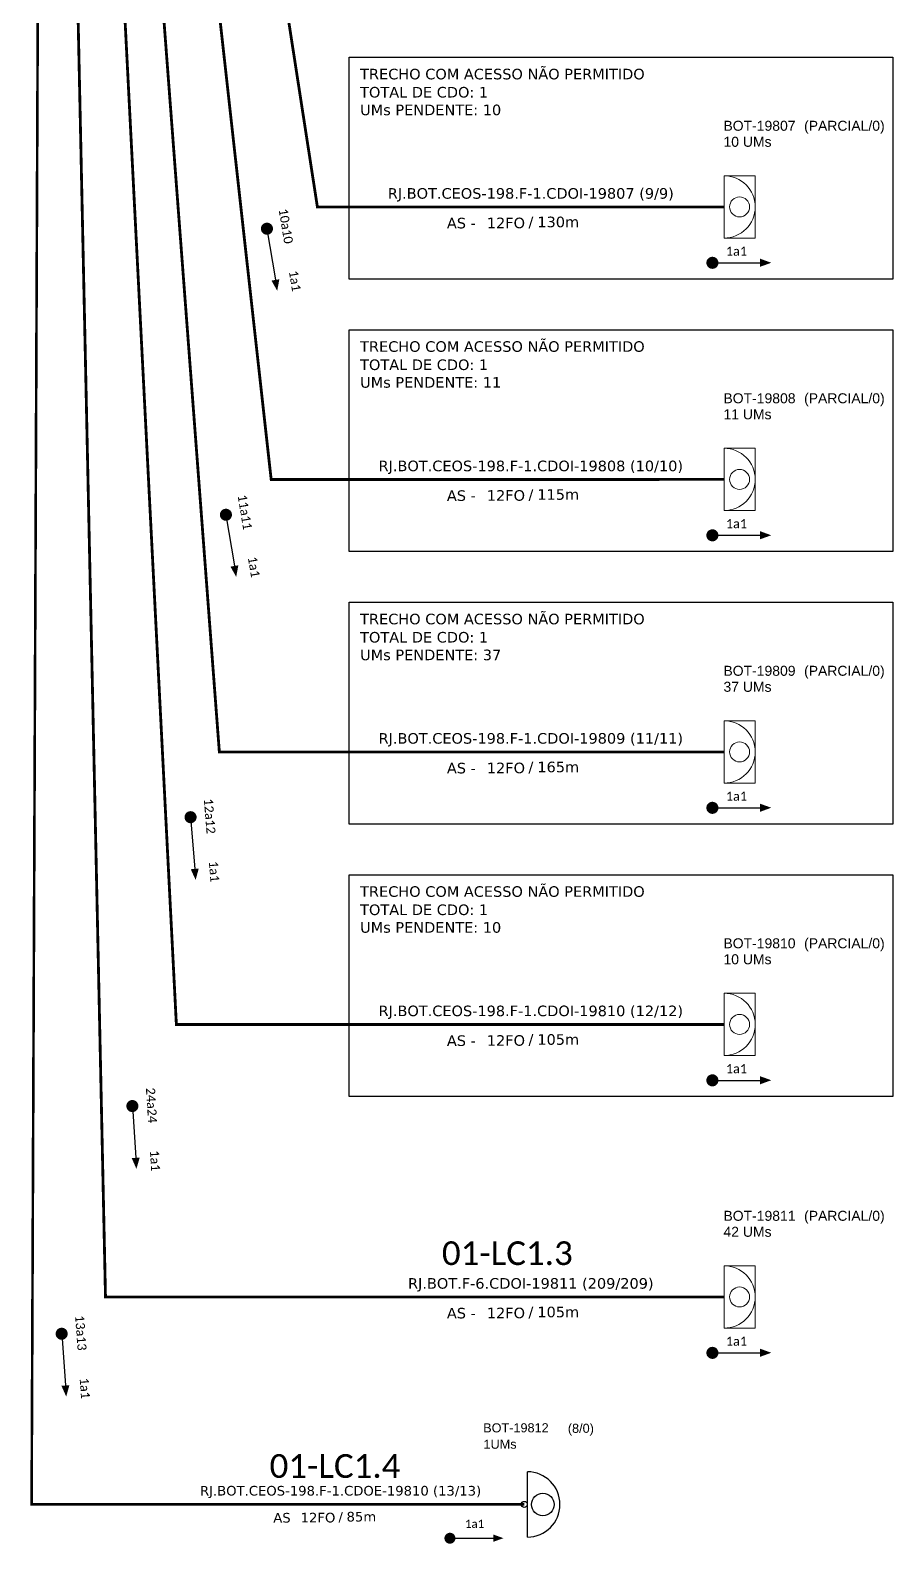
# Model space of a CAD drawing. Header units: millimetres. Extents: x 8922 to 9587, y -3060 to -2269.
# Drawn here: x 9031.9 to 9189, y -3059.7 to -2783.8 of the extents above; entities that cross this region are included whole.
import ezdxf
from ezdxf.enums import TextEntityAlignment as Align

# ---------------------------------------------------------------- set-up
doc = ezdxf.new("R2010")
doc.units = ezdxf.units.MM
doc.header["$MEASUREMENT"] = 0
for name, color, linetype, lineweight in [("20.0-LEGENDA DOS CDO'S", 1, 'Continuous', 0), ('20.1-CDO_INTERIOR', 1, 'Continuous', 0), ('20.2-CDO_POSTE', 1, 'Continuous', 5), ('40.1-ETIQUETAS', 1, 'Continuous', 20)]:
    doc.layers.add(name, color=color, linetype=linetype, lineweight=lineweight)
for name, color, linetype in [('CAP a instalar', 1, 'Continuous'), ('CD a instalar', 1, 'Continuous'), ('label_cabos', 7, 'Continuous'), ('SETA', 7, 'Continuous'), ('texto', 255, 'Continuous')]:
    doc.layers.add(name, color=color, linetype=linetype)
doc.styles.add('ARIAL', font='arial.ttf')
doc.styles.add('siredit', font='verdana.ttf')
doc.linetypes.add('FENCELINE1', pattern='A,0.25,-0.1,[133,ltypeshp.shx,S=0.1,R=0,X=-0.1,Y=0],-0.1,1', length=1.45)

# ---------------------------------------------------------------- blocks, each defined once
blk = doc.blocks.new('ETIQUETA_RS5F')
at = {"layer": '40.1-ETIQUETAS', "color": 0, "style": 'siredit'}
blk.add_text('/', height=1.5, dxfattribs=at).set_placement((1.55, -1.95), align=Align.MIDDLE_RIGHT)
for tag, p in [('ETIQUETA_R_PRIMARIA', (1.18, 4.1)), ('ETIQUETA_R_SECUNDARIA', (1.18, 2.1)), ('F_ATIVAS/F_MORTAS', (1.11, -4.24))]:
    blk.add_attdef(tag, text='', height=1.5, dxfattribs=at).set_placement(p, align=Align.MIDDLE_CENTER)
for tag, p in [('TIPO_CABO', (-6.62, -2.12)), ('CAP_CABO', (0.37, -2.09))]:
    blk.add_attdef(tag, text='', height=1.5, dxfattribs=at).set_placement(p, align=Align.MIDDLE_RIGHT)
blk.add_attdef('METROS', text='', height=1.5, dxfattribs=at).set_placement((2.11, -1.95), align=Align.MIDDLE_LEFT)
for tag, p in [('FUSÃO_1', (0.82, -8.39)), ('FUSÃO_2', (0.82, -10.6)), ('FUSÃO_3', (0.82, -12.93)), ('FUSÃO_4', (0.82, -15.14)), ('FUSÃO_5', (0.82, -17.16))]:
    blk.add_attdef(tag, text='', height=1.5, dxfattribs=at).set_placement(p, align=Align.CENTER)
blk = doc.blocks.new('CDOI_INT')
at = {"layer": '20.1-CDO_INTERIOR', "color": 0, "lineweight": 18}
blk.add_lwpolyline([(4.25, -4.25), (4.25, 4.25), (0, 4.25), (0, -4.25)], close=True, dxfattribs=at)
blk.add_circle((2.12, 0), 1.36, dxfattribs=at)
blk.add_arc((0, 0), 4.25, 270, 90, dxfattribs=at)
at = {"layer": "20.0-LEGENDA DOS CDO'S", "color": 0, "style": 'ARIAL'}
for tag, p in [('CDO_N', (-0.08, 10.38)), ('SPLITER_1', (21.18, 10.38)), ('SURVEY', (-0.08, 8.2)), ('SPLITER_2', (21.19, 8.68)), ('SAP', (-0.08, 6.23)), ('1:XX', (5.94, -2.22)), ('UMS', (5.94, -4.24))]:
    blk.add_attdef(tag, p, '', height=1.36, dxfattribs=at)
blk.add_attdef('FIBRAS_UTILIZADAS', text='', height=1.36, dxfattribs=at).set_placement((15.34, 10.38), align=Align.CENTER)
blk = doc.blocks.new('CDOE POSTE_')
at = {"color": 1}
blk.add_line((12.92, -5.49), (-2.38, -5.49), dxfattribs=at)
for centre, radius in [((5.27, -1.86), 2.64), ((5.27, -6.2), 0.708)]:
    blk.add_circle(centre, radius, dxfattribs=at)
blk.add_arc((5.27, -5.49), 7.65, 0, 180, dxfattribs=at)
blk = doc.blocks.new('CDOE-TEXTO PADRÃO')
at = {"layer": "20.0-LEGENDA DOS CDO'S", "color": 0, "style": 'ARIAL'}
for tag, p in [('CDO_N', (0.49, 7.39)), ('CORDOALHA', (0.5, 4.33)), ('SAP', (0.51, 1.67)), ('SPLITER_1', (0.59, -0.91)), ('SPLITER_2', (0.6, -3.55)), ('(XX-XX_F)S', (0.54, -8.29)), ('(XX-XX_L)S', (0.55, -10.83)), ('UMS', (0.55, -13.15))]:
    blk.add_attdef(tag, p, '', height=1.7, rotation=0.118, dxfattribs=at)
blk.add_attdef('FIBRAS_UTILIZADAS', text='', height=1.7, rotation=0.118, dxfattribs=at).set_placement((19.77, 7.43), align=Align.CENTER)
blk = doc.blocks.new('SETA1')
at = {"const_width": 1.1}
blk.add_lwpolyline([(-5.28, 0, 1), (-4.18, 0, 1)], format="xyb", close=True, dxfattribs=at)
at = {"layer": 'SETA'}
blk.add_lwpolyline([(-4.73, 0), (4.73, 0)], dxfattribs=at)
blk.add_solid([(4.73, 0.73), (6.74, 0), (4.73, -0.73)], dxfattribs=at)

msp = doc.modelspace()

# ---------------------------------------------------------------- linework, layer by layer
at = {"color": 3}
for points in [[(9090.01, -2788.72), (9189.04, -2788.72), (9189.04, -2829.17), (9090.01, -2829.17)], [(9090.01, -2838.39), (9189.04, -2838.39), (9189.04, -2878.84), (9090.01, -2878.84)], [(9090.01, -2888.06), (9189.04, -2888.06), (9189.04, -2928.51), (9090.01, -2928.51)], [(9090.01, -2937.73), (9189.04, -2937.73), (9189.04, -2978.18), (9090.01, -2978.18)]]:
    msp.add_lwpolyline(points, close=True, dxfattribs=at)
for points, const_width in [([(9155.64, -2826.2, 1), (9156.74, -2826.2, 1)], 1.1), ([(9155.64, -2875.87, 1), (9156.74, -2875.87, 1)], 1.1), ([(9155.64, -2925.54, 1), (9156.74, -2925.54, 1)], 1.1), ([(9155.64, -2975.21, 1), (9156.74, -2975.21, 1)], 1.1), ([(9155.64, -3024.88, 1), (9156.74, -3024.88, 1)], 1.1), ([(9107.88, -3058.67, 1), (9108.88, -3058.67, 1)], 1)]:
    msp.add_lwpolyline(points, format="xyb", close=True, dxfattribs=dict(const_width=const_width))
at = {"layer": 'CAP a instalar', "linetype": 'FENCELINE1', "ltscale": 7, "const_width": 0.467}
msp.add_lwpolyline([(9034.49, -2494.09), (9032.18, -3052.5), (9121.92, -3052.51)], dxfattribs=at)
at = {"layer": 'CD a instalar', "color": 8, "linetype": 'FENCELINE1', "ltscale": 7}
for points in [[(9034.49, -2494.09, 0.513, 0.513, 0), (9084.24, -2816.02, 0.513, 0.513, 0), (9158.31, -2816.01, 0.513, 0.513, 0)], [(9034.49, -2494.09, 0.513, 0.513, 0), (9075.82, -2865.69, 0.513, 0.513, 0), (9158.31, -2865.68, 0.513, 0.513, 0)], [(9034.49, -2494.09, 0.513, 0.513, 0), (9066.38, -2915.35, 0.513, 0.513, 0), (9158.31, -2915.35, 0.513, 0.513, 0)], [(9034.5, -2494.22, 0.513, 0.513, 0), (9058.55, -2965.02, 0.513, 0.513, 0), (9158.31, -2965.02, 0.513, 0.513, 0)]]:
    msp.add_lwpolyline(points, format="xyseb", dxfattribs=at)
at = {"layer": 'CD a instalar', "linetype": 'FENCELINE1', "ltscale": 7}
msp.add_lwpolyline([(9034.5, -2494.22, 0.513, 0.513, 0), (9045.64, -3014.69, 0.513, 0.513, 0), (9158.31, -3014.69, 0.513, 0.513, 0)], format="xyseb", dxfattribs=at)
at = {"layer": 'SETA'}
for points in [[(9156.19, -2826.2), (9165.65, -2826.2)], [(9156.19, -2875.87), (9165.65, -2875.87)], [(9156.19, -2925.54), (9165.65, -2925.54)], [(9156.19, -2975.21), (9165.65, -2975.21)], [(9156.19, -3024.88), (9165.65, -3024.88)], [(9108.38, -3058.67), (9116.98, -3058.67)]]:
    msp.add_lwpolyline(points, dxfattribs=at)
for points in [[(9164.89, -2825.45), (9166.91, -2826.19), (9164.89, -2826.92)], [(9164.89, -2875.12), (9166.91, -2875.86), (9164.89, -2876.59)], [(9164.89, -2924.79), (9166.91, -2925.52), (9164.89, -2926.26)], [(9164.89, -2974.46), (9166.91, -2975.19), (9164.89, -2975.93)], [(9164.89, -3024.13), (9166.91, -3024.86), (9164.89, -3025.6)], [(9116.29, -3057.99), (9118.12, -3058.66), (9116.29, -3059.32)]]:
    msp.add_solid(points, dxfattribs=at)

# ---------------------------------------------------------------- block references
at = {"layer": '20.2-CDO_POSTE'}
ref = msp.add_blockref('CDOE-TEXTO PADRÃO', (9121.53, -3050.45), dxfattribs=dict(at, xscale=0.972000002861023, yscale=0.972000002861023, zscale=0.9720000028610228))
ref.add_attrib('CDO_N', 'BOT-19812', (9114.44, -3039.38), dxfattribs={"layer": "20.0-LEGENDA DOS CDO'S", "color": 0, "height": 1.652, "rotation": 0.118, "style": 'ARIAL'})
ref.add_attrib('CORDOALHA', '1UMs', (9114.5, -3042.36), dxfattribs={"layer": "20.0-LEGENDA DOS CDO'S", "color": 0, "height": 1.652, "rotation": 0.118, "style": 'ARIAL'})
ref.add_attrib('FIBRAS_UTILIZADAS', '       (8/0)', dxfattribs={"layer": "20.0-LEGENDA DOS CDO'S", "color": 0, "height": 1.6523, "rotation": 0.118, "style": 'ARIAL'}).set_placement((9129.99, -3039.46), align=Align.CENTER)
at = {"layer": '40.1-ETIQUETAS', "color": 8}
ref = msp.add_blockref('CDOI_INT', (9158.31, -2816.01), dxfattribs=dict(at, xscale=1.336957882100933, yscale=1.336957882100819, zscale=1.336957882100869))
ref.add_attrib('CDO_N', 'BOT-19807', (9158.2, -2802.13), dxfattribs={"layer": "20.0-LEGENDA DOS CDO'S", "color": 0, "height": 1.819, "style": 'ARIAL'})
ref.add_attrib('FIBRAS_UTILIZADAS', '    (PARCIAL/0)', dxfattribs={"layer": "20.0-LEGENDA DOS CDO'S", "color": 0, "height": 1.8186, "style": 'ARIAL'}).set_placement((9178.82, -2802.13), align=Align.CENTER)
ref.add_attrib('SURVEY', '10 UMs', (9158.21, -2805.05), dxfattribs={"layer": "20.0-LEGENDA DOS CDO'S", "color": 0, "height": 1.819, "style": 'ARIAL'})
ref = msp.add_blockref('CDOI_INT', (9158.31, -2865.68), dxfattribs=dict(at, xscale=1.336957882100933, yscale=1.336957882100819, zscale=1.336957882100869))
ref.add_attrib('CDO_N', 'BOT-19808', (9158.2, -2851.8), dxfattribs={"layer": "20.0-LEGENDA DOS CDO'S", "color": 0, "height": 1.819, "style": 'ARIAL'})
ref.add_attrib('FIBRAS_UTILIZADAS', '    (PARCIAL/0)', dxfattribs={"layer": "20.0-LEGENDA DOS CDO'S", "color": 0, "height": 1.8186, "style": 'ARIAL'}).set_placement((9178.82, -2851.8), align=Align.CENTER)
ref.add_attrib('SURVEY', '11 UMs', (9158.21, -2854.72), dxfattribs={"layer": "20.0-LEGENDA DOS CDO'S", "color": 0, "height": 1.819, "style": 'ARIAL'})
ref = msp.add_blockref('CDOI_INT', (9158.31, -2915.35), dxfattribs=dict(at, xscale=1.336957882100933, yscale=1.336957882100819, zscale=1.336957882100869))
ref.add_attrib('CDO_N', 'BOT-19809', (9158.2, -2901.47), dxfattribs={"layer": "20.0-LEGENDA DOS CDO'S", "color": 0, "height": 1.819, "style": 'ARIAL'})
ref.add_attrib('FIBRAS_UTILIZADAS', '    (PARCIAL/0)', dxfattribs={"layer": "20.0-LEGENDA DOS CDO'S", "color": 0, "height": 1.8186, "style": 'ARIAL'}).set_placement((9178.82, -2901.47), align=Align.CENTER)
ref.add_attrib('SURVEY', '37 UMs', (9158.21, -2904.39), dxfattribs={"layer": "20.0-LEGENDA DOS CDO'S", "color": 0, "height": 1.819, "style": 'ARIAL'})
ref = msp.add_blockref('CDOI_INT', (9158.31, -2965.02), dxfattribs=dict(at, xscale=1.336957882100933, yscale=1.336957882100819, zscale=1.336957882100869))
ref.add_attrib('CDO_N', 'BOT-19810', (9158.2, -2951.14), dxfattribs={"layer": "20.0-LEGENDA DOS CDO'S", "color": 0, "height": 1.819, "style": 'ARIAL'})
ref.add_attrib('FIBRAS_UTILIZADAS', '    (PARCIAL/0)', dxfattribs={"layer": "20.0-LEGENDA DOS CDO'S", "color": 0, "height": 1.8186, "style": 'ARIAL'}).set_placement((9178.82, -2951.14), align=Align.CENTER)
ref.add_attrib('SURVEY', '10 UMs', (9158.21, -2954.05), dxfattribs={"layer": "20.0-LEGENDA DOS CDO'S", "color": 0, "height": 1.819, "style": 'ARIAL'})
at = {"layer": '40.1-ETIQUETAS'}
ref = msp.add_blockref('CDOI_INT', (9158.31, -3014.69), dxfattribs=dict(at, xscale=1.336957882100933, yscale=1.336957882100819, zscale=1.336957882100869))
ref.add_attrib('CDO_N', 'BOT-19811', (9158.2, -3000.81), dxfattribs={"layer": "20.0-LEGENDA DOS CDO'S", "color": 0, "height": 1.819, "style": 'ARIAL'})
ref.add_attrib('FIBRAS_UTILIZADAS', '    (PARCIAL/0)', dxfattribs={"layer": "20.0-LEGENDA DOS CDO'S", "color": 0, "height": 1.8186, "style": 'ARIAL'}).set_placement((9178.82, -3000.81), align=Align.CENTER)
ref.add_attrib('SURVEY', '42 UMs', (9158.21, -3003.72), dxfattribs={"layer": "20.0-LEGENDA DOS CDO'S", "color": 0, "height": 1.819, "style": 'ARIAL'})
ref = msp.add_blockref('ETIQUETA_RS5F', (9087.08, -3052.46), dxfattribs=dict(at, xscale=1.16639998500068, yscale=1.166399984999771, zscale=1.16639998499977))
ref.add_attrib('ETIQUETA_R_SECUNDARIA', 'RJ.BOT.CEOS-198.F-1.CDOE-19810 (13/13)', dxfattribs={"color": 0, "height": 1.7496, "style": 'siredit'}).set_placement((9088.46, -3050.01), align=Align.MIDDLE_CENTER)
ref.add_attrib('TIPO_CABO', 'AS', dxfattribs={"color": 0, "height": 1.75, "style": 'siredit'}).set_placement((9079.37, -3054.93), align=Align.MIDDLE_RIGHT)
ref.add_attrib('CAP_CABO', '12FO', dxfattribs={"color": 0, "height": 1.75, "style": 'siredit'}).set_placement((9087.51, -3054.91), align=Align.MIDDLE_RIGHT)
ref.add_attrib('METROS', '85m', dxfattribs={"color": 0, "height": 1.75, "style": 'siredit'}).set_placement((9089.55, -3054.74), align=Align.MIDDLE_LEFT)
at = {"layer": 'CD a instalar', "color": 8}
ref = msp.add_blockref('ETIQUETA_RS5F', (9121.59, -2816.25), dxfattribs=dict(at, xscale=1.283039985050891, yscale=1.283039985050891, zscale=1.283039985050858))
ref.add_attrib('ETIQUETA_R_PRIMARIA', 'RJ.BOT.CEOS-198.F-1.CDOI-19807 (9/9)', dxfattribs={"layer": '40.1-ETIQUETAS', "color": 0, "height": 1.9246, "style": 'siredit'}).set_placement((9123.11, -2813.55), align=Align.MIDDLE_CENTER)
ref.add_attrib('TIPO_CABO', 'AS -', dxfattribs={"layer": '40.1-ETIQUETAS', "color": 0, "height": 1.925, "style": 'siredit'}).set_placement((9113.1, -2818.96), align=Align.MIDDLE_RIGHT)
ref.add_attrib('CAP_CABO', '12FO', dxfattribs={"layer": '40.1-ETIQUETAS', "color": 0, "height": 1.925, "style": 'siredit'}).set_placement((9122.06, -2818.93), align=Align.MIDDLE_RIGHT)
ref.add_attrib('METROS', '130m', dxfattribs={"layer": '40.1-ETIQUETAS', "color": 0, "height": 1.925, "style": 'siredit'}).set_placement((9124.3, -2818.75), align=Align.MIDDLE_LEFT)
ref = msp.add_blockref('ETIQUETA_RS5F', (9121.59, -2865.92), dxfattribs=dict(at, xscale=1.283039985050891, yscale=1.283039985050891, zscale=1.283039985050858))
ref.add_attrib('ETIQUETA_R_PRIMARIA', 'RJ.BOT.CEOS-198.F-1.CDOI-19808 (10/10)', dxfattribs={"layer": '40.1-ETIQUETAS', "color": 0, "height": 1.9246, "style": 'siredit'}).set_placement((9123.11, -2863.22), align=Align.MIDDLE_CENTER)
ref.add_attrib('TIPO_CABO', 'AS -', dxfattribs={"layer": '40.1-ETIQUETAS', "color": 0, "height": 1.925, "style": 'siredit'}).set_placement((9113.1, -2868.63), align=Align.MIDDLE_RIGHT)
ref.add_attrib('CAP_CABO', '12FO', dxfattribs={"layer": '40.1-ETIQUETAS', "color": 0, "height": 1.925, "style": 'siredit'}).set_placement((9122.06, -2868.6), align=Align.MIDDLE_RIGHT)
ref.add_attrib('METROS', '115m', dxfattribs={"layer": '40.1-ETIQUETAS', "color": 0, "height": 1.925, "style": 'siredit'}).set_placement((9124.3, -2868.42), align=Align.MIDDLE_LEFT)
ref = msp.add_blockref('ETIQUETA_RS5F', (9121.59, -2915.58), dxfattribs=dict(at, xscale=1.283039985050891, yscale=1.283039985050891, zscale=1.283039985050858))
ref.add_attrib('ETIQUETA_R_PRIMARIA', 'RJ.BOT.CEOS-198.F-1.CDOI-19809 (11/11)', dxfattribs={"layer": '40.1-ETIQUETAS', "color": 0, "height": 1.9246, "style": 'siredit'}).set_placement((9123.11, -2912.88), align=Align.MIDDLE_CENTER)
ref.add_attrib('TIPO_CABO', 'AS -', dxfattribs={"layer": '40.1-ETIQUETAS', "color": 0, "height": 1.925, "style": 'siredit'}).set_placement((9113.1, -2918.3), align=Align.MIDDLE_RIGHT)
ref.add_attrib('CAP_CABO', '12FO', dxfattribs={"layer": '40.1-ETIQUETAS', "color": 0, "height": 1.925, "style": 'siredit'}).set_placement((9122.06, -2918.27), align=Align.MIDDLE_RIGHT)
ref.add_attrib('METROS', '165m', dxfattribs={"layer": '40.1-ETIQUETAS', "color": 0, "height": 1.925, "style": 'siredit'}).set_placement((9124.3, -2918.09), align=Align.MIDDLE_LEFT)
ref = msp.add_blockref('ETIQUETA_RS5F', (9121.59, -2965.25), dxfattribs=dict(at, xscale=1.283039985050891, yscale=1.283039985050891, zscale=1.283039985050858))
ref.add_attrib('ETIQUETA_R_PRIMARIA', 'RJ.BOT.CEOS-198.F-1.CDOI-19810 (12/12)', dxfattribs={"layer": '40.1-ETIQUETAS', "color": 0, "height": 1.9246, "style": 'siredit'}).set_placement((9123.11, -2962.55), align=Align.MIDDLE_CENTER)
ref.add_attrib('TIPO_CABO', 'AS -', dxfattribs={"layer": '40.1-ETIQUETAS', "color": 0, "height": 1.925, "style": 'siredit'}).set_placement((9113.1, -2967.97), align=Align.MIDDLE_RIGHT)
ref.add_attrib('CAP_CABO', '12FO', dxfattribs={"layer": '40.1-ETIQUETAS', "color": 0, "height": 1.925, "style": 'siredit'}).set_placement((9122.06, -2967.94), align=Align.MIDDLE_RIGHT)
ref.add_attrib('METROS', '105m', dxfattribs={"layer": '40.1-ETIQUETAS', "color": 0, "height": 1.925, "style": 'siredit'}).set_placement((9124.3, -2967.76), align=Align.MIDDLE_LEFT)
at = {"layer": 'CD a instalar'}
ref = msp.add_blockref('ETIQUETA_RS5F', (9121.59, -3014.92), dxfattribs=dict(at, xscale=1.283039985050891, yscale=1.283039985050891, zscale=1.283039985050858))
ref.add_attrib('ETIQUETA_R_PRIMARIA', 'RJ.BOT.F-6.CDOI-19811 (209/209)', dxfattribs={"layer": '40.1-ETIQUETAS', "color": 0, "height": 1.9246, "style": 'siredit'}).set_placement((9123.11, -3012.22), align=Align.MIDDLE_CENTER)
ref.add_attrib('TIPO_CABO', 'AS -', dxfattribs={"layer": '40.1-ETIQUETAS', "color": 0, "height": 1.925, "style": 'siredit'}).set_placement((9113.1, -3017.64), align=Align.MIDDLE_RIGHT)
ref.add_attrib('CAP_CABO', '12FO', dxfattribs={"layer": '40.1-ETIQUETAS', "color": 0, "height": 1.925, "style": 'siredit'}).set_placement((9122.06, -3017.61), align=Align.MIDDLE_RIGHT)
ref.add_attrib('METROS', '105m', dxfattribs={"layer": '40.1-ETIQUETAS', "color": 0, "height": 1.925, "style": 'siredit'}).set_placement((9124.3, -3017.43), align=Align.MIDDLE_LEFT)
at = {"layer": 'label_cabos', "color": 8, "xscale": 0.7775999903678894, "yscale": 0.7775999903678894, "zscale": 0.7775999903678894, "rotation": 270}
msp.add_blockref('CDOE POSTE_', (9126.75, -3048.41), dxfattribs=at)
at = {"layer": 'SETA', "color": 2}
for p, rotation in [((9075.82, -2824.65), 279.3901000352638), ((9068.35, -2876.79), 279.3901000352638), ((9061.52, -2931.96), 274.5943534570266), ((9050.84, -2984.62), 273.6937099376134), ((9038, -3026.12), 274.1304411783295)]:
    msp.add_blockref('SETA1', p, dxfattribs=dict(at, rotation=rotation))

# ---------------------------------------------------------------- texts
at = {"color": 3, "style": 'siredit'}
for s, p in [('TRECHO COM ACESSO NÃO PERMITIDO', (9092.02, -2792.76)), ('TOTAL DE CDO: 1', (9092.02, -2796.07)), ('UMs PENDENTE: 10', (9092.02, -2799.29)), ('TRECHO COM ACESSO NÃO PERMITIDO', (9092.02, -2842.42)), ('TOTAL DE CDO: 1', (9092.02, -2845.74)), ('UMs PENDENTE: 11', (9092.02, -2848.96)), ('TRECHO COM ACESSO NÃO PERMITIDO', (9092.02, -2892.09)), ('TOTAL DE CDO: 1', (9092.02, -2895.41)), ('UMs PENDENTE: 37', (9092.02, -2898.63)), ('TRECHO COM ACESSO NÃO PERMITIDO', (9092.02, -2941.76)), ('TOTAL DE CDO: 1', (9092.02, -2945.08)), ('UMs PENDENTE: 10', (9092.02, -2948.3))]:
    msp.add_text(s, height=1.9246, dxfattribs=at).set_placement(p)
at = {"attachment_point": 5}
for insert, char_height, width in [((9160.58, -2824.08), 1.65, 27.8947), ((9160.58, -2873.75), 1.65, 27.8947), ((9160.58, -2923.42), 1.65, 27.8947), ((9160.58, -2973.09), 1.65, 27.8947), ((9160.58, -3022.76), 1.65, 27.8947), ((9112.87, -3056.04), 1.5, 25.3588)]:
    msp.add_mtext('\\C7;\\fCalibri|b0|i0|c0|p34;1a1', dxfattribs=dict(at, insert=insert, char_height=char_height, width=width))
at = {"color": 3, "char_height": 4.32, "width": 65.833, "attachment_point": 5}
for s, insert in [('{\\fCalibri|b0|i0|c0|p34;01-LC1.3}', (9118.84, -3006.74)), ('{\\fCalibri|b0|i0|c0|p34;01-LC1.4}', (9087.45, -3045.53))]:
    msp.add_mtext(s, dxfattribs=dict(at, insert=insert))
at = {"layer": 'texto', "char_height": 1.65, "width": 27.8947, "attachment_point": 5}
for s, insert, rotation in [('{\\fCalibri|b0|i0|c0|p34;\\C7;10a10}', (9078.5, -2819.51), 279.3901), ('\\C7;\\fCalibri|b0|i0|c0|p34;1a1', (9080.15, -2829.5), 279.3901), ('{\\fCalibri|b0|i0|c0|p34;\\C7;11a11}', (9071.03, -2871.65), 279.3901), ('\\C7;\\fCalibri|b0|i0|c0|p34;1a1', (9072.68, -2881.64), 279.3901), ('{\\fCalibri|b0|i0|c0|p34;\\C7;12a12}', (9064.62, -2927.07), 274.5944), ('\\C7;\\fCalibri|b0|i0|c0|p34;1a1', (9065.43, -2937.16), 274.5944), ('{\\fCalibri|b0|i0|c0|p34;\\C7;24a24}', (9054.02, -2979.77), 273.6937), ('\\C7;\\fCalibri|b0|i0|c0|p34;1a1', (9054.67, -2989.87), 273.6937), ('{\\fCalibri|b0|i0|c0|p34;\\C7;13a13}', (9041.15, -3021.24), 274.1304), ('\\C7;\\fCalibri|b0|i0|c0|p34;1a1', (9041.88, -3031.34), 274.1304)]:
    msp.add_mtext(s, dxfattribs=dict(at, insert=insert, rotation=rotation))

doc.saveas('drawing.dxf')
